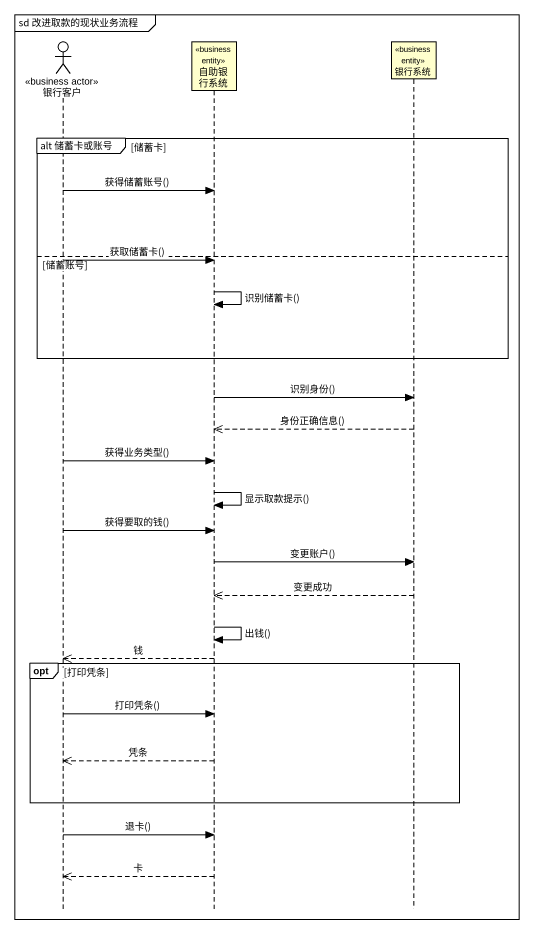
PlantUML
@startuml
mainframe sd 改进取款的现状业务流程
hide footbox
actor 银行客户 <<business actor>>
participant 自助银行系统 <<business entity>>
participant 银行系统 <<business entity>>

group alt 储蓄卡或账号 [储蓄卡]
  银行客户 -> 自助银行系统 : 获得储蓄账号()
else 储蓄账号
  银行客户 -> 自助银行系统 : 获取储蓄卡()
  自助银行系统 -> 自助银行系统 : 识别储蓄卡()
end
自助银行系统 -> 银行系统 : 识别身份()
银行系统 -->> 自助银行系统 : 身份正确信息()
银行客户 -> 自助银行系统 : 获得业务类型()
自助银行系统 -> 自助银行系统 : 显示取款提示()
银行客户 -> 自助银行系统 : 获得要取的钱()
自助银行系统 -> 银行系统 : 变更账户()
银行系统 -->> 自助银行系统 : 变更成功
自助银行系统 -> 自助银行系统 : 出钱()
自助银行系统 -->> 银行客户 : 钱
opt 打印凭条
  银行客户 -> 自助银行系统 : 打印凭条()
  自助银行系统 -->> 银行客户 : 凭条
end
银行客户 -> 自助银行系统 : 退卡()
自助银行系统 -->> 银行客户 : 卡
@enduml
